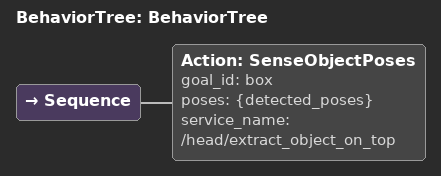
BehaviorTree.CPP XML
<?xml version="1.0"?>
<root main_tree_to_execute="BehaviorTree">
    <BehaviorTree ID="BehaviorTree">
        <Sequence>
            <Action ID="SenseObjectPoses" goal_id="box" poses="{detected_poses}" service_name="/head/extract_object_on_top"/>
        </Sequence>
    </BehaviorTree>
</root>
